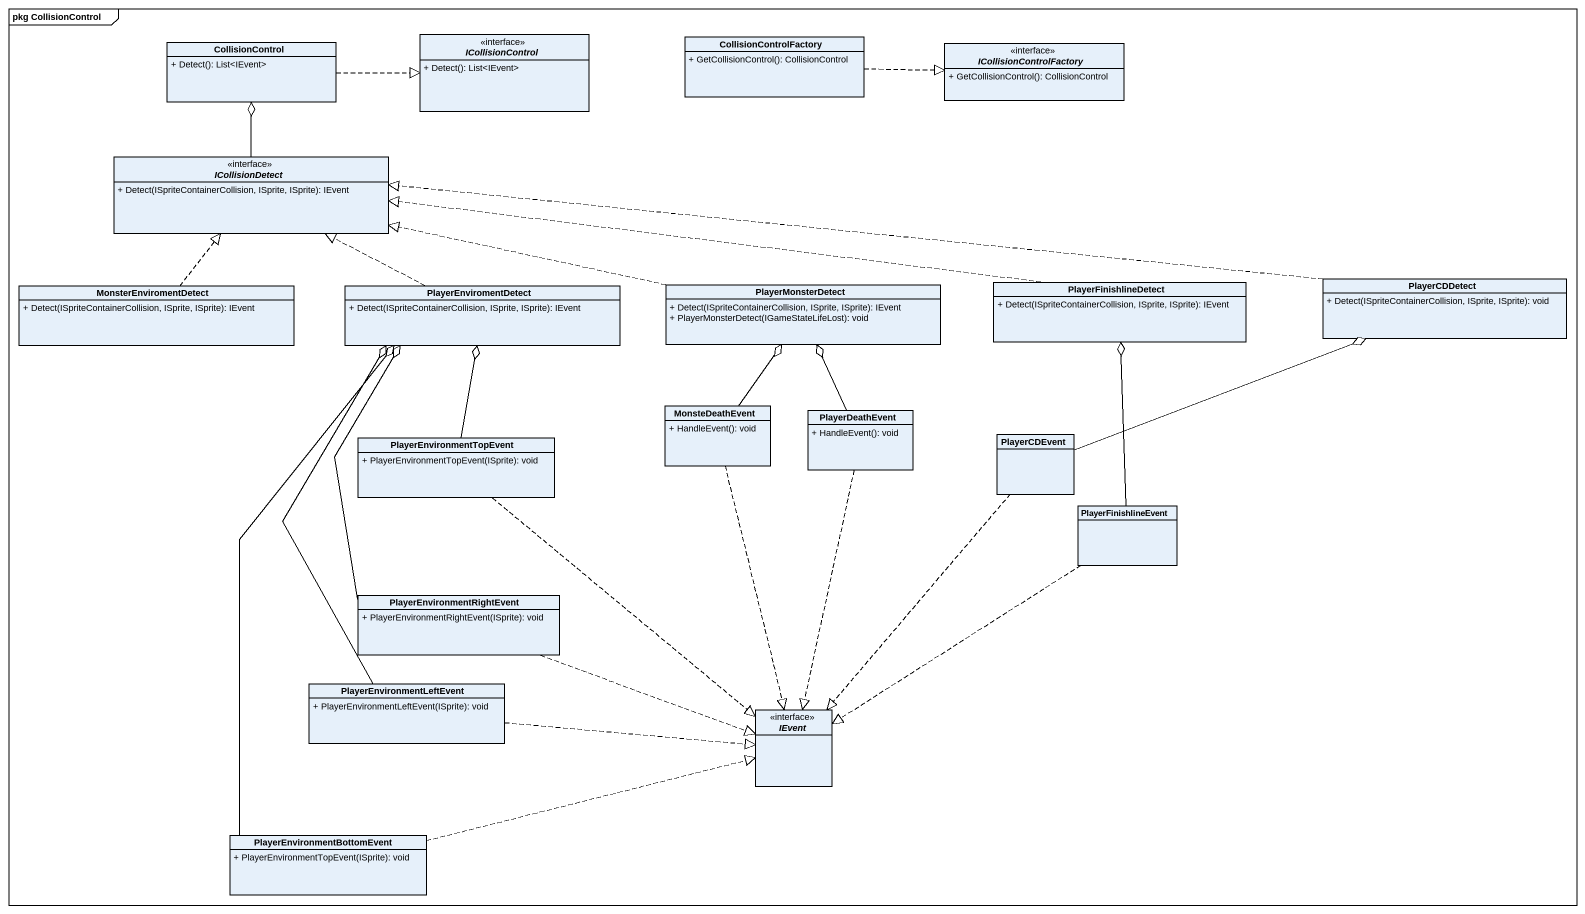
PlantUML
@startuml
mainframe pkg CollisionControl
hide circle
hide empty members
skinparam classAttributeIconSize 0
class CollisionControl {
  + Detect(): List<IEvent>
}
interface ICollisionControl <<interface>> {
  + Detect(): List<IEvent>
}
class CollisionControlFactory {
  + GetCollisionControl(): CollisionControl
}
interface ICollisionControlFactory <<interface>> {
  + GetCollisionControl(): CollisionControl
}
interface ICollisionDetect <<interface>> {
  + Detect(ISpriteContainerCollision, ISprite, ISprite): IEvent
}
class MonsterEnviromentDetect {
  + Detect(ISpriteContainerCollision, ISprite, ISprite): IEvent
}
class PlayerEnviromentDetect {
  + Detect(ISpriteContainerCollision, ISprite, ISprite): IEvent
}
class PlayerMonsterDetect {
  + Detect(ISpriteContainerCollision, ISprite, ISprite): IEvent
  + PlayerMonsterDetect(IGameStateLifeLost): void
}
class PlayerFinishlineDetect {
  + Detect(ISpriteContainerCollision, ISprite, ISprite): IEvent
}
class PlayerCDDetect {
  + Detect(ISpriteContainerCollision, ISprite, ISprite): void
}
class MonsteDeathEvent {
  + HandleEvent(): void
}
class PlayerDeathEvent {
  + HandleEvent(): void
}
class PlayerEnvironmentTopEvent {
  + PlayerEnvironmentTopEvent(ISprite): void
}
class PlayerCDEvent
class PlayerFinishlineEvent
class PlayerEnvironmentRightEvent {
  + PlayerEnvironmentRightEvent(ISprite): void
}
class PlayerEnvironmentLeftEvent {
  + PlayerEnvironmentLeftEvent(ISprite): void
}
interface IEvent <<interface>>
class PlayerEnvironmentBottomEvent {
  + PlayerEnvironmentTopEvent(ISprite): void
}
CollisionControl .right.|> ICollisionControl
CollisionControlFactory .right.|> ICollisionControlFactory
ICollisionDetect -up-o CollisionControl
MonsterEnviromentDetect .up.|> ICollisionDetect
PlayerEnviromentDetect .left.|> ICollisionDetect
PlayerMonsterDetect .left.|> ICollisionDetect
PlayerFinishlineDetect .left.|> ICollisionDetect
PlayerCDDetect .left.|> ICollisionDetect
MonsteDeathEvent -up-o PlayerMonsterDetect
MonsteDeathEvent ..|> IEvent
PlayerDeathEvent -up-o PlayerMonsterDetect
PlayerDeathEvent ..|> IEvent
PlayerEnvironmentTopEvent -up-o PlayerEnviromentDetect
PlayerEnvironmentTopEvent ..|> IEvent
PlayerCDEvent -right-o PlayerCDDetect
PlayerCDEvent ..|> IEvent
PlayerFinishlineEvent -up-o PlayerFinishlineDetect
PlayerFinishlineEvent ..|> IEvent
PlayerEnvironmentRightEvent -up-o PlayerEnviromentDetect
PlayerEnvironmentRightEvent .right.|> IEvent
PlayerEnvironmentLeftEvent -up-o PlayerEnviromentDetect
PlayerEnvironmentLeftEvent .right.|> IEvent
PlayerEnvironmentBottomEvent -up-o PlayerEnviromentDetect
PlayerEnvironmentBottomEvent .right.|> IEvent
@enduml
